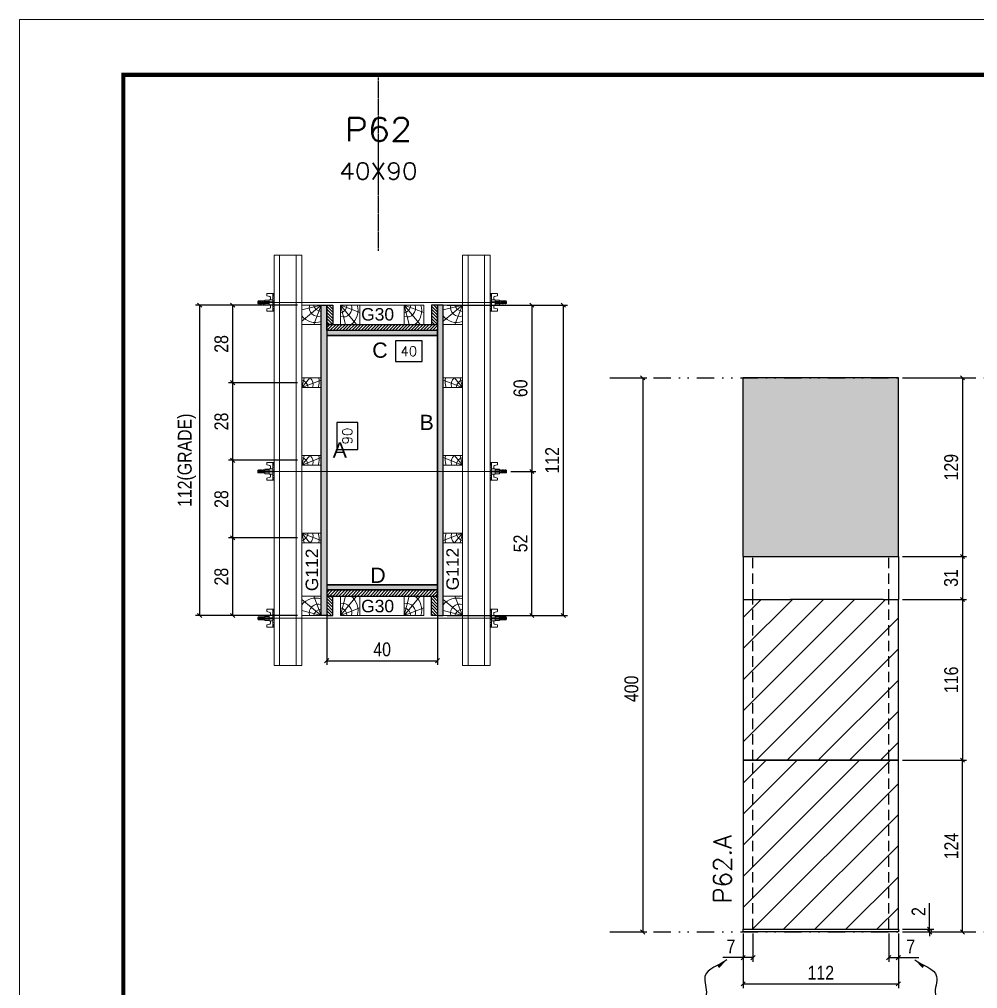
# Model space of a CAD drawing. Extents: x 28748 to 35002, y 14885 to 43501.
# Drawn here: x 31932 to 32624, y 37058 to 37758 of the extents above; entities that cross this region are included whole.
import ezdxf
from ezdxf.enums import TextEntityAlignment as Align

# ---------------------------------------------------------------- set-up
doc = ezdxf.new("R2010")
doc.units = 0
for name, pattern in [('DASHED', [0.75, 0.5, -0.25]), ('DIVIDE2', [0.625, 0.25, -0.125, 0, -0.125, 0, -0.125]), ('HIDDEN', [0.375, 0.25, -0.125])]:
    doc.linetypes.add(name, pattern=pattern)
for name, color, linetype in [('CHAPA', 1, 'Continuous'), ('COTA', 241, 'Continuous'), ('MEIO_PONT', 93, 'Continuous'), ('Nível', 160, 'Continuous'), ('Painéis', 200, 'Continuous'), ('SARRAFO', 251, 'Continuous'), ('Sarrafo de Pressão', 42, 'HIDDEN'), ('Texto de Titulo', 7, 'Continuous'), ('Texto Qtd Sarr', 242, 'Continuous'), ('TEXTO_GERAL', 7, 'Continuous')]:
    doc.layers.add(name, color=color, linetype=linetype)
for name, color, linetype, lineweight in [('Folhas', 255, 'Continuous', 9), ('Hachura', 251, 'Continuous', 9), ('Madeira', 126, 'Continuous', 18), ('Perfil Metálico', 224, 'Continuous', 18), ('SARRAFO DE PRESSAO', 251, 'DASHED', 9), ('Texto Seção', 7, 'Continuous', 15)]:
    doc.layers.add(name, color=color, linetype=linetype, lineweight=lineweight)
doc.styles.add('ARIAL', font='arial.ttf')
doc.styles.add('COTA TECNICA', font='techl___.ttf', dxfattribs={"height": 10})
doc.styles.add('COTA TECNICA 2X', font='techl___.ttf', dxfattribs={"height": 10})
doc.styles.add('COTA TECNICA-50', font='techl___.ttf', dxfattribs={"height": 10})
doc.styles.add('REGUA-120', font='ROMANS.shx', dxfattribs={"height": 15})
doc.styles.add('ROMANS', font='romans.shx')
doc.styles.add('SANSSERIF', font='sas_____.pfb')
doc.styles.get("Standard").update_dxf_attribs({"font": 'arial.ttf'})
doc.dimstyles.new('COTA PAINEL-50', dxfattribs={"dimtxt": 10, "dimasz": 3, "dimexe": 3, "dimexo": 3, "dimgap": 3, "dimtad": 1, "dimdec": 1, "dimzin": 12, "dimdsep": 46, "dimtxsty": 'COTA TECNICA-50', "dimblk1": 'OBLIQUE', "dimblk2": 'OBLIQUE', "dimsah": 1, "dimcen": 0.9, "dimclrd": 4, "dimclre": 4, "dimclrt": 240, "dimadec": 1, "dimazin": 3, "dimtfac": 1, "dimtdec": 1, "dimtmove": 0, "dimatfit": 3, "dimfxl": 1, "dimtolj": 1, "dimtzin": 12, "dimarcsym": 0})
doc.dimstyles.new('PAINEL', dxfattribs={"dimtxt": 10, "dimasz": 3, "dimexe": 3, "dimexo": 3, "dimgap": 3, "dimtad": 1, "dimdec": 1, "dimzin": 12, "dimdsep": 46, "dimtxsty": 'COTA TECNICA', "dimblk1": 'OBLIQUE', "dimblk2": 'OBLIQUE', "dimsah": 1, "dimcen": 0.9, "dimclrd": 4, "dimclre": 4, "dimclrt": 240, "dimadec": 1, "dimazin": 3, "dimtfac": 1, "dimtdec": 1, "dimtmove": 0, "dimatfit": 3, "dimfxl": 1, "dimtolj": 1, "dimtzin": 12, "dimarcsym": 0})
doc.dimstyles.new('SECAO PILAR', dxfattribs={"dimtxt": 10, "dimasz": 3, "dimexe": 3, "dimexo": 3, "dimgap": 3, "dimtad": 1, "dimdec": 1, "dimlfac": 0.5, "dimzin": 12, "dimdsep": 46, "dimtxsty": 'COTA TECNICA 2X', "dimblk1": 'OBLIQUE', "dimblk2": 'OBLIQUE', "dimsah": 1, "dimcen": 0.9, "dimclrd": 256, "dimclre": 256, "dimclrt": 256, "dimadec": 1, "dimazin": 3, "dimtfac": 1, "dimtdec": 1, "dimtmove": 0, "dimatfit": 3, "dimfxl": 1, "dimtolj": 1, "dimtzin": 12, "dimarcsym": 0})
doc.dimstyles.new('SECÇÃO 2', dxfattribs={"dimtxt": 7, "dimasz": 6, "dimexe": 0.18, "dimexo": 2, "dimgap": -4, "dimtad": 3, "dimdec": 1, "dimlfac": 0.5, "dimzin": 12, "dimdsep": 46, "dimtxsty": 'ROMANS', "dimblk": 'ARCHTICK', "dimcen": 0.09, "dimse1": 1, "dimse2": 1, "dimsd1": 1, "dimsd2": 1, "dimclrd": 180, "dimclre": 5, "dimclrt": 1, "dimadec": 0, "dimazin": 3, "dimtfac": 1, "dimtdec": 1, "dimtofl": 0, "dimtmove": 0, "dimatfit": 3, "dimldrblk": 'ARCHTICK', "dimfxl": 1, "dimtolj": 1, "dimtzin": 0, "dimarcsym": 0})
doc.dimstyles.get("Standard").update_dxf_attribs({"dimtxt": 0.18, "dimasz": 0.18, "dimexe": 0.18, "dimexo": 0.0625, "dimgap": 0.09, "dimtad": 0, "dimtih": 1, "dimtoh": 1, "dimdec": 4, "dimzin": 0, "dimdsep": 46, "dimtxsty": 'Standard', "dimcen": 0.09, "dimadec": 0, "dimazin": 0, "dimtfac": 1, "dimtdec": 4, "dimtofl": 0, "dimtmove": 0, "dimatfit": 3, "dimfxl": 1, "dimtolj": 1, "dimtzin": 0, "dimarcsym": 0})

# ---------------------------------------------------------------- blocks, each defined once
blk = doc.blocks.new('9999999999')
at = {"layer": 'Folhas'}
blk.add_lwpolyline([(98138.98, 34190.21), (99623.98, 34190.21), (99623.98, 35240.21), (98138.98, 35240.21)], close=True, dxfattribs=at)
at = {"layer": 'Folhas', "color": 30, "const_width": 3}
blk.add_lwpolyline([(98213.98, 34230.21), (99583.98, 34230.21), (99583.98, 35200.21), (98213.98, 35200.21)], close=True, dxfattribs=at)
blk = doc.blocks.new('*D499')
at = {"layer": 'COTA', "color": 180, "lineweight": -2, "transparency": 16777216}
for p, q in [((32176.08, 37466.79), (32161.08, 37466.79)), ((32161.08, 37466.79), (32161.08, 37447.45)), ((32176.08, 37447.45), (32176.08, 37466.79)), ((32161.08, 37447.45), (32176.08, 37447.45))]:
    blk.add_line(p, q, dxfattribs=at)
at = {"layer": 'Defpoints', "color": 0, "transparency": 16777216}
for p in [(32153.7, 37529.62), (32153.7, 37349.62), (32180.08, 37349.62)]:
    blk.add_point(p, dxfattribs=at)
at = {"layer": 'COTA', "color": 1, "transparency": 16777216, "insert": (32168.58, 37457.12), "char_height": 7, "attachment_point": 5, "rotation": 90, "style": 'ROMANS'}
blk.add_mtext('\\A1;90', dxfattribs=at)
blk = doc.blocks.new('_ArchTick')
at = {"color": 0, "linetype": 'ByBlock', "const_width": 0.15}
blk.add_lwpolyline([(-0.5, -0.5), (0.5, 0.5)], dxfattribs=at)
blk = doc.blocks.new('_Oblique')
at = {"color": 0, "linetype": 'ByBlock', "lineweight": -2}
blk.add_line((-0.5, -0.5), (0.5, 0.5), dxfattribs=at)
blk = doc.blocks.new('*D468')
at = {"layer": 'COTA', "lineweight": -2, "transparency": 16777216}
for p, q in [((32240.7, 37551.62), (32327.48, 37551.62)), ((32324.48, 37551.62), (32324.48, 37327.62)), ((32240.7, 37327.62), (32327.48, 37327.62))]:
    blk.add_line(p, q, dxfattribs=at)
at = {"layer": 'Defpoints', "color": 0, "transparency": 16777216}
for p in [(32237.7, 37551.62), (32237.7, 37327.62), (32324.48, 37327.62)]:
    blk.add_point(p, dxfattribs=at)
at = {"layer": 'COTA', "lineweight": -2, "transparency": 16777216, "xscale": 3, "yscale": 3, "zscale": 3}
for p, rotation in [((32324.48, 37551.62), 90), ((32324.48, 37327.62), 270)]:
    blk.add_blockref('_Oblique', p, dxfattribs=dict(at, rotation=rotation))
at = {"layer": 'COTA', "transparency": 16777216, "insert": (32316.42, 37439.62), "char_height": 10, "attachment_point": 5, "rotation": 90, "style": 'COTA TECNICA 2X'}
blk.add_mtext('\\A1;112', dxfattribs=at)
blk = doc.blocks.new('*D469')
at = {"layer": 'COTA', "lineweight": -2, "transparency": 16777216}
for p, q in [((32274.7, 37551.62), (32304.71, 37551.62)), ((32301.71, 37551.62), (32301.71, 37431.56)), ((32286.5, 37431.56), (32304.71, 37431.56))]:
    blk.add_line(p, q, dxfattribs=at)
at = {"layer": 'Defpoints', "color": 0, "transparency": 16777216}
for p in [(32271.7, 37551.62), (32283.5, 37431.56), (32301.71, 37431.56)]:
    blk.add_point(p, dxfattribs=at)
at = {"layer": 'COTA', "lineweight": -2, "transparency": 16777216, "xscale": 3, "yscale": 3, "zscale": 3}
for p, rotation in [((32301.71, 37551.62), 90), ((32301.71, 37431.56), 270)]:
    blk.add_blockref('_Oblique', p, dxfattribs=dict(at, rotation=rotation))
at = {"layer": 'COTA', "transparency": 16777216, "insert": (32293.61, 37491.59), "char_height": 10, "attachment_point": 5, "rotation": 90, "style": 'COTA TECNICA 2X'}
blk.add_mtext('\\A1;60', dxfattribs=at)
blk = doc.blocks.new('*D470')
at = {"layer": 'COTA', "lineweight": -2, "transparency": 16777216}
for p, q in [((32286.5, 37431.56), (32304.71, 37431.56)), ((32301.71, 37327.62), (32301.71, 37431.56)), ((32274.7, 37327.62), (32304.71, 37327.62))]:
    blk.add_line(p, q, dxfattribs=at)
at = {"layer": 'Defpoints', "color": 0, "transparency": 16777216}
for p in [(32283.5, 37431.56), (32301.71, 37431.56), (32271.7, 37327.62)]:
    blk.add_point(p, dxfattribs=at)
at = {"layer": 'COTA', "lineweight": -2, "transparency": 16777216, "xscale": 3, "yscale": 3, "zscale": 3}
for p, rotation in [((32301.71, 37431.56), 90), ((32301.71, 37327.62), 270)]:
    blk.add_blockref('_Oblique', p, dxfattribs=dict(at, rotation=rotation))
at = {"layer": 'COTA', "transparency": 16777216, "insert": (32293.6, 37379.59), "char_height": 10, "attachment_point": 5, "rotation": 90, "style": 'COTA TECNICA 2X'}
blk.add_mtext('\\A1;52', dxfattribs=at)
blk = doc.blocks.new('*D471')
at = {"layer": 'COTA', "color": 180, "lineweight": -2, "transparency": 16777216}
for p, q in [((32222.61, 37525.83), (32203.28, 37525.83)), ((32203.28, 37525.83), (32203.28, 37510.83)), ((32222.61, 37510.83), (32222.61, 37525.83)), ((32203.28, 37510.83), (32222.61, 37510.83))]:
    blk.add_line(p, q, dxfattribs=at)
at = {"layer": 'Defpoints', "color": 0, "transparency": 16777216}
for p in [(32153.7, 37529.62), (32233.7, 37529.62), (32233.7, 37506.83)]:
    blk.add_point(p, dxfattribs=at)
at = {"layer": 'COTA', "color": 1, "transparency": 16777216, "insert": (32212.95, 37518.33), "char_height": 7, "attachment_point": 5, "style": 'ROMANS'}
blk.add_mtext('\\A1;40', dxfattribs=at)
blk = doc.blocks.new('titulo1')
at = {"layer": 'Defpoints', "color": 252, "linetype": 'HIDDEN', "ltscale": 2}
blk.add_line((0, 0), (0, 125), dxfattribs=at)
at = {"layer": 'Defpoints', "style": 'ROMANS', "oblique": 15}
blk.add_attdef('FOLHA', text='', height=10, dxfattribs=at).set_placement((0, 15.58), align=Align.MIDDLE_CENTER)
at = {"layer": 'Texto Qtd Sarr', "color": 3, "style": 'ROMANS', "oblique": 15}
for tag, height, p in [('TITULO', 17, (0, 71.45)), ('SEÇÃO', 12, (0, 41.55))]:
    blk.add_attdef(tag, text='', height=height, dxfattribs=at).set_placement(p, align=Align.MIDDLE_CENTER)
blk = doc.blocks.new('PONTALETE')
at = {"layer": 'Madeira'}
for q in [(2.71, 7), (7, 5.76), (7, 1.74)]:
    blk.add_line((0, 0), q, dxfattribs=at)
blk.add_lwpolyline([(0, 0), (7, 0), (7, 7), (0, 7)], close=True, dxfattribs=at)
for centre, radius, start, end in [((2.04, 0.06), 6.23, 37.2818, 109.0913), ((1.09, 0.9), 3.19, 343.603, 109.9847), ((-0.21, -0.78), 3.09, 14.6322, 86.0383)]:
    blk.add_arc(centre, radius, start, end, dxfattribs=at)
blk = doc.blocks.new('*D472')
at = {"layer": 'COTA', "lineweight": -2, "transparency": 16777216}
for p, q in [((32132.7, 37551.62), (32058.93, 37551.62)), ((32061.93, 37551.62), (32061.93, 37327.62)), ((32132.7, 37327.62), (32058.93, 37327.62))]:
    blk.add_line(p, q, dxfattribs=at)
at = {"layer": 'Defpoints', "color": 0, "transparency": 16777216}
for p in [(32135.7, 37551.62), (32061.93, 37327.62), (32135.7, 37327.62)]:
    blk.add_point(p, dxfattribs=at)
at = {"layer": 'COTA', "lineweight": -2, "transparency": 16777216, "xscale": 3, "yscale": 3, "zscale": 3}
for p, rotation in [((32061.93, 37551.62), 90), ((32061.93, 37327.62), 270)]:
    blk.add_blockref('_Oblique', p, dxfattribs=dict(at, rotation=rotation))
at = {"layer": 'COTA', "transparency": 16777216, "insert": (32052.71, 37439.62), "char_height": 10, "attachment_point": 5, "rotation": 90, "style": 'COTA TECNICA 2X'}
blk.add_mtext('\\A1;112(GRADE)', dxfattribs=at)
blk = doc.blocks.new('*D473')
at = {"layer": 'COTA', "lineweight": -2, "transparency": 16777216}
for p, q in [((32132.7, 37383.62), (32082.77, 37383.62)), ((32085.77, 37383.62), (32085.77, 37327.62)), ((32132.7, 37327.62), (32082.77, 37327.62))]:
    blk.add_line(p, q, dxfattribs=at)
at = {"layer": 'Defpoints', "color": 0, "transparency": 16777216}
for p in [(32135.7, 37383.62), (32085.77, 37327.62), (32135.7, 37327.62)]:
    blk.add_point(p, dxfattribs=at)
at = {"layer": 'COTA', "lineweight": -2, "transparency": 16777216, "xscale": 3, "yscale": 3, "zscale": 3}
for p, rotation in [((32085.77, 37383.62), 90), ((32085.77, 37327.62), 270)]:
    blk.add_blockref('_Oblique', p, dxfattribs=dict(at, rotation=rotation))
at = {"layer": 'COTA', "transparency": 16777216, "insert": (32077.67, 37355.62), "char_height": 10, "attachment_point": 5, "rotation": 90, "style": 'COTA TECNICA 2X'}
blk.add_mtext('\\A1;28', dxfattribs=at)
blk = doc.blocks.new('MEIO PONTALETE')
at = {"layer": 'Madeira'}
for q in [(2.71, 7), (3.5, 2.88), (3.5, 0.87)]:
    blk.add_line((0, 0), q, dxfattribs=at)
blk.add_lwpolyline([(0, 0), (3.5, 0), (3.5, 7), (0, 7)], close=True, dxfattribs=at)
for centre, radius, start, end in [((2.04, 0.06), 6.23, 76.4499, 109.0913), ((1.09, 0.9), 3.19, 40.9063, 109.9847), ((-0.21, -0.78), 3.09, 14.6322, 86.0383)]:
    blk.add_arc(centre, radius, start, end, dxfattribs=at)
blk = doc.blocks.new('C')
at = {"layer": 'Hachura', "color": 0}
for p, q in [((0, 3.22), (0, -3.22)), ((0.45, 3.22), (0, 3.22)), ((0.46, 3.16), (0, 3.16)), ((0.46, 3.05), (0, 3.05)), ((0.46, 2.88), (0, 2.88)), ((0, 2.75), (0, -1.16)), ((0.46, 2.65), (0, 2.65)), ((0.46, 2.23), (0, 2.23)), ((0.46, 1.51), (0, 1.51)), ((0.39, 0.49), (0.17, 0.49)), ((0.45, -3.23), (0.45, 3.22)), ((0.45, 3.22), (2.58, 3.22)), ((1.74, 0.97), (0.45, 0.97)), ((1.45, 0.1), (0.45, 0.1)), ((1.35, 1.94), (1.35, 0.96)), ((2.58, 2.39), (1.47, 2.09)), ((1.74, -0.97), (1.74, 0.97)), ((1.74, 0.97), (1.74, 0.84)), ((1.74, 0.97), (1.74, 0.84)), ((1.74, 0.84), (3.35, 0.84)), ((3.35, 0.45), (1.74, 0.45)), ((2.58, 3.22), (2.58, 2.39)), ((3.32, 0.84), (3.32, -0.84)), ((3.35, 0.84), (3.35, -0.84)), ((3.68, 0.45), (3.35, 0.45)), ((3.84, -0.52), (3.35, 0.45)), ((3.35, 0.06), (3.67, -0.57)), ((3.68, 0.45), (4.16, -0.52)), ((3.72, 0.5), (4.25, -0.57)), ((4.37, -0.55), (3.83, 0.53)), ((4.15, 0.45), (3.93, 0.45)), ((4.42, -0.52), (3.93, 0.45)), ((4.15, 0.45), (4.26, 0.45)), ((4.26, 0.45), (4.74, -0.52)), ((4.3, 0.5), (4.83, -0.57)), ((4.95, -0.55), (4.41, 0.53)), ((4.51, 0.45), (4.84, 0.45)), ((5, -0.52), (4.51, 0.45)), ((4.84, 0.45), (5.32, -0.52)), ((4.88, 0.5), (5.41, -0.57)), ((5.53, -0.55), (4.99, 0.53)), ((5.58, -0.52), (5.09, 0.45)), ((5.42, 0.45), (5.09, 0.45)), ((5.58, -0.52), (5.09, 0.45)), ((5.42, 0.45), (5.74, -0.19)), ((5.46, 0.5), (5.74, -0.07)), ((5.74, 0.19), (5.57, 0.53)), ((5.74, 0.32), (5.68, 0.45)), ((5.68, 0.45), (5.74, 0.45)), ((5.74, 0.45), (5.9, 0.29)), ((5.74, 0.45), (5.74, -0.52)), ((5.9, -0.36), (5.9, 0.29)), ((0.45, 0), (0, 0)), ((0.46, -1.52), (0, -1.52)), ((0.46, -2.23), (0, -2.23)), ((0.46, -2.65), (0, -2.65)), ((0.46, -2.88), (0, -2.88)), ((0.46, -3.05), (0, -3.05)), ((0.46, -3.16), (0, -3.16)), ((0, -3.22), (2.57, -3.22)), ((0.08, -0.48), (0.29, -0.48)), ((0.29, -0.48), (0.4, -0.48)), ((0.45, 0), (0.45, -0.97)), ((0.45, -0.16), (1.45, -0.16)), ((0.45, -0.65), (0.45, -0.32)), ((0.45, -3.23), (0.45, -0.65)), ((0.45, -0.97), (1.74, -0.97)), ((1.35, -1.94), (1.35, -0.97)), ((2.58, -2.39), (1.47, -2.1)), ((3.35, -0.32), (1.74, -0.32)), ((3.35, -0.84), (1.74, -0.84)), ((2.58, -3.23), (2.58, -2.39)), ((3.35, -0.07), (3.58, -0.52)), ((3.35, -0.52), (3.58, -0.52)), ((3.84, -0.52), (4.16, -0.52)), ((4.42, -0.52), (4.74, -0.52)), ((4.63, -0.52), (4.74, -0.52)), ((5, -0.52), (5.32, -0.52)), ((5.58, -0.52), (5.74, -0.52)), ((5.74, -0.52), (5.9, -0.36)), ((5.74, -0.52), (5.74, -0.52))]:
    blk.add_line(p, q, dxfattribs=at)
for centre, radius, start, end in [((1.52, 1.94), 0.161, 104.7436, 180), ((1.44, -0.03), 0.129, 272.695, 87.305), ((3.81, 0.39), 0.143, 25.5688, 154.4312), ((4.39, 0.39), 0.143, 25.5688, 154.4312), ((4.97, 0.39), 0.143, 25.5688, 154.4312), ((5.55, 0.39), 0.143, 25.5688, 154.4312), ((0.17, -0.37), 0.174, 221.744, 317.8592), ((1.52, -1.94), 0.161, 180, 255.2564), ((3.71, -0.4), 0.174, 222.1408, 318.256), ((4.29, -0.4), 0.174, 222.1408, 318.256), ((4.87, -0.4), 0.174, 222.1408, 318.256), ((5.45, -0.4), 0.174, 222.1408, 318.256), ((5.61, -0.4), 0.174, 317.8592, 318.256)]:
    blk.add_arc(centre, radius, start, end, dxfattribs=at)
blk = doc.blocks.new('*D474')
at = {"layer": 'COTA', "lineweight": -2, "transparency": 16777216}
for p, q in [((32132.7, 37551.62), (32082.77, 37551.62)), ((32085.77, 37551.62), (32085.77, 37495.62)), ((32132.7, 37495.62), (32082.77, 37495.62))]:
    blk.add_line(p, q, dxfattribs=at)
at = {"layer": 'Defpoints', "color": 0, "transparency": 16777216}
for p in [(32135.7, 37551.62), (32085.77, 37495.62), (32135.7, 37495.62)]:
    blk.add_point(p, dxfattribs=at)
at = {"layer": 'COTA', "lineweight": -2, "transparency": 16777216, "xscale": 3, "yscale": 3, "zscale": 3}
for p, rotation in [((32085.77, 37551.62), 90), ((32085.77, 37495.62), 270)]:
    blk.add_blockref('_Oblique', p, dxfattribs=dict(at, rotation=rotation))
at = {"layer": 'COTA', "transparency": 16777216, "insert": (32077.67, 37523.62), "char_height": 10, "attachment_point": 5, "rotation": 90, "style": 'COTA TECNICA 2X'}
blk.add_mtext('\\A1;28', dxfattribs=at)
blk = doc.blocks.new('*D475')
at = {"layer": 'COTA', "lineweight": -2, "transparency": 16777216}
for p, q in [((32132.7, 37495.62), (32082.77, 37495.62)), ((32085.77, 37495.62), (32085.77, 37439.62)), ((32132.7, 37439.62), (32082.77, 37439.62))]:
    blk.add_line(p, q, dxfattribs=at)
at = {"layer": 'Defpoints', "color": 0, "transparency": 16777216}
for p in [(32135.7, 37495.62), (32085.77, 37439.62), (32135.7, 37439.62)]:
    blk.add_point(p, dxfattribs=at)
at = {"layer": 'COTA', "lineweight": -2, "transparency": 16777216, "xscale": 3, "yscale": 3, "zscale": 3}
for p, rotation in [((32085.77, 37495.62), 90), ((32085.77, 37439.62), 270)]:
    blk.add_blockref('_Oblique', p, dxfattribs=dict(at, rotation=rotation))
at = {"layer": 'COTA', "transparency": 16777216, "insert": (32077.67, 37467.62), "char_height": 10, "attachment_point": 5, "rotation": 90, "style": 'COTA TECNICA 2X'}
blk.add_mtext('\\A1;28', dxfattribs=at)
blk = doc.blocks.new('*D1568')
at = {"layer": 'COTA', "lineweight": -2, "transparency": 16777216}
for p, q in [((32153.7, 37343.02), (32153.7, 37291.98)), ((32233.7, 37343.02), (32233.7, 37291.98)), ((32153.7, 37294.98), (32233.7, 37294.98))]:
    blk.add_line(p, q, dxfattribs=at)
at = {"layer": 'Defpoints', "color": 0, "transparency": 16777216}
for p in [(32153.7, 37346.02), (32233.7, 37346.02), (32233.7, 37294.98)]:
    blk.add_point(p, dxfattribs=at)
at = {"layer": 'COTA', "lineweight": -2, "transparency": 16777216, "xscale": 3, "yscale": 3, "zscale": 3, "rotation": 180}
blk.add_blockref('_Oblique', (32153.7, 37294.98), dxfattribs=at)
at = {"layer": 'COTA', "lineweight": -2, "transparency": 16777216, "xscale": 3, "yscale": 3, "zscale": 3}
blk.add_blockref('_Oblique', (32233.7, 37294.98), dxfattribs=at)
at = {"layer": 'COTA', "transparency": 16777216, "insert": (32193.7, 37303.09), "char_height": 10, "attachment_point": 5, "style": 'COTA TECNICA 2X'}
blk.add_mtext('\\A1;40', dxfattribs=at)
blk = doc.blocks.new('*D1570')
at = {"layer": 'COTA', "color": 4, "linetype": 'ByBlock', "lineweight": -2, "transparency": 16777216}
for p, q in [((32361.07, 37499.15), (32384.78, 37499.15)), ((32381.78, 37499.15), (32381.78, 37099.15)), ((32361.07, 37099.15), (32384.78, 37099.15))]:
    blk.add_line(p, q, dxfattribs=at)
at = {"layer": 'Defpoints', "color": 0, "linetype": 'ByBlock', "transparency": 16777216}
for p in [(32358.07, 37499.15), (32358.07, 37099.15), (32381.78, 37099.15)]:
    blk.add_point(p, dxfattribs=at)
at = {"layer": 'COTA', "color": 4, "linetype": 'ByBlock', "lineweight": -2, "transparency": 16777216, "xscale": 3, "yscale": 3, "zscale": 3}
for p, rotation in [((32381.78, 37499.15), 90), ((32381.78, 37099.15), 270)]:
    blk.add_blockref('_Oblique', p, dxfattribs=dict(at, rotation=rotation))
at = {"layer": 'COTA', "color": 240, "linetype": 'ByBlock', "transparency": 16777216, "insert": (32373.68, 37274.65), "char_height": 10, "attachment_point": 5, "rotation": 90, "style": 'COTA TECNICA'}
blk.add_mtext('\\A1;400', dxfattribs=at)
blk = doc.blocks.new('*D478')
at = {"layer": 'COTA', "color": 4, "lineweight": -2, "transparency": 16777216}
for p, q in [((32454.36, 37098.15), (32454.36, 37058.7)), ((32566.36, 37098.15), (32566.36, 37058.7)), ((32454.36, 37061.7), (32566.36, 37061.7))]:
    blk.add_line(p, q, dxfattribs=at)
at = {"layer": 'Defpoints', "color": 0, "transparency": 16777216}
for p in [(32454.36, 37101.15), (32566.36, 37101.15), (32566.36, 37061.7)]:
    blk.add_point(p, dxfattribs=at)
at = {"layer": 'COTA', "color": 4, "lineweight": -2, "transparency": 16777216, "xscale": 3, "yscale": 3, "zscale": 3, "rotation": 180}
blk.add_blockref('_Oblique', (32454.36, 37061.7), dxfattribs=at)
at = {"layer": 'COTA', "color": 4, "lineweight": -2, "transparency": 16777216, "xscale": 3, "yscale": 3, "zscale": 3}
blk.add_blockref('_Oblique', (32566.36, 37061.7), dxfattribs=at)
at = {"layer": 'COTA', "color": 240, "transparency": 16777216, "insert": (32510.36, 37069.76), "char_height": 10, "attachment_point": 5, "style": 'COTA TECNICA'}
blk.add_mtext('\\A1;112', dxfattribs=at)
blk = doc.blocks.new('*D479')
at = {"layer": 'COTA', "color": 4, "lineweight": -2, "transparency": 16777216}
for p, q in [((32454.36, 37096.15), (32454.36, 37077.64)), ((32461.36, 37098.15), (32461.36, 37077.64)), ((32454.36, 37080.64), (32439.63, 37080.64)), ((32461.36, 37080.64), (32454.36, 37080.64))]:
    blk.add_line(p, q, dxfattribs=at)
at = {"layer": 'Defpoints', "color": 0, "transparency": 16777216}
for p in [(32454.36, 37099.15), (32461.36, 37101.15), (32454.36, 37080.64)]:
    blk.add_point(p, dxfattribs=at)
at = {"layer": 'COTA', "color": 4, "lineweight": -2, "transparency": 16777216, "xscale": 3, "yscale": 3, "zscale": 3, "rotation": 180}
blk.add_blockref('_Oblique', (32454.36, 37080.64), dxfattribs=at)
at = {"layer": 'COTA', "color": 4, "lineweight": -2, "transparency": 16777216, "xscale": 3, "yscale": 3, "zscale": 3}
blk.add_blockref('_Oblique', (32461.36, 37080.64), dxfattribs=at)
at = {"layer": 'COTA', "color": 240, "transparency": 16777216, "insert": (32445.49, 37088.71), "char_height": 10, "attachment_point": 5, "style": 'COTA TECNICA-50'}
blk.add_mtext('\\A1;7', dxfattribs=at)
blk = doc.blocks.new('*D480')
at = {"layer": 'COTA', "color": 4, "lineweight": -2, "transparency": 16777216}
for p, q in [((32559.36, 37098.15), (32559.36, 37077.64)), ((32566.36, 37096.15), (32566.36, 37077.64)), ((32559.36, 37080.64), (32566.36, 37080.64)), ((32566.36, 37080.64), (32581.09, 37080.64))]:
    blk.add_line(p, q, dxfattribs=at)
at = {"layer": 'Defpoints', "color": 0, "transparency": 16777216}
for p in [(32559.36, 37101.15), (32566.36, 37099.15), (32566.36, 37080.64)]:
    blk.add_point(p, dxfattribs=at)
at = {"layer": 'COTA', "color": 4, "lineweight": -2, "transparency": 16777216, "xscale": 3, "yscale": 3, "zscale": 3, "rotation": 180}
blk.add_blockref('_Oblique', (32559.36, 37080.64), dxfattribs=at)
at = {"layer": 'COTA', "color": 4, "lineweight": -2, "transparency": 16777216, "xscale": 3, "yscale": 3, "zscale": 3}
blk.add_blockref('_Oblique', (32566.36, 37080.64), dxfattribs=at)
at = {"layer": 'COTA', "color": 240, "transparency": 16777216, "insert": (32575.23, 37088.71), "char_height": 10, "attachment_point": 5, "style": 'COTA TECNICA-50'}
blk.add_mtext('\\A1;7', dxfattribs=at)
blk = doc.blocks.new('*D481')
at = {"layer": 'COTA', "color": 4, "lineweight": -2, "transparency": 16777216}
for p, q in [((32569.36, 37223.15), (32615.6, 37223.15)), ((32612.6, 37099.15), (32612.6, 37223.15)), ((32569.36, 37099.15), (32615.6, 37099.15))]:
    blk.add_line(p, q, dxfattribs=at)
at = {"layer": 'Defpoints', "color": 0, "transparency": 16777216}
for p in [(32566.36, 37223.15), (32612.6, 37223.15), (32566.36, 37099.15)]:
    blk.add_point(p, dxfattribs=at)
at = {"layer": 'COTA', "color": 4, "lineweight": -2, "transparency": 16777216, "xscale": 3, "yscale": 3, "zscale": 3}
for p, rotation in [((32612.6, 37223.15), 90), ((32612.6, 37099.15), 270)]:
    blk.add_blockref('_Oblique', p, dxfattribs=dict(at, rotation=rotation))
at = {"layer": 'COTA', "color": 240, "transparency": 16777216, "insert": (32604.53, 37161.15), "char_height": 10, "attachment_point": 5, "rotation": 90, "style": 'COTA TECNICA-50'}
blk.add_mtext('\\A1;124', dxfattribs=at)
blk = doc.blocks.new('*D482')
at = {"layer": 'COTA', "color": 4, "lineweight": -2, "transparency": 16777216}
for p, q in [((32588.89, 37101.15), (32588.89, 37119.95)), ((32569.36, 37101.15), (32591.89, 37101.15)), ((32569.36, 37099.15), (32591.89, 37099.15)), ((32588.89, 37099.15), (32588.89, 37101.15)), ((32588.89, 37099.15), (32588.89, 37096.15))]:
    blk.add_line(p, q, dxfattribs=at)
at = {"layer": 'Defpoints', "color": 0, "transparency": 16777216}
for p in [(32566.36, 37101.15), (32566.36, 37099.15), (32588.89, 37099.15)]:
    blk.add_point(p, dxfattribs=at)
at = {"layer": 'COTA', "color": 4, "lineweight": -2, "transparency": 16777216, "xscale": 3, "yscale": 3, "zscale": 3}
for p, rotation in [((32588.89, 37101.15), 270), ((32588.89, 37099.15), 90)]:
    blk.add_blockref('_Oblique', p, dxfattribs=dict(at, rotation=rotation))
at = {"layer": 'COTA', "color": 240, "transparency": 16777216, "insert": (32580.89, 37113.9), "char_height": 10, "attachment_point": 5, "rotation": 90, "style": 'COTA TECNICA-50'}
blk.add_mtext('\\A1;2', dxfattribs=at)
blk = doc.blocks.new('*D483')
at = {"layer": 'COTA', "color": 4, "linetype": 'ByBlock', "lineweight": -2, "transparency": 16777216}
for p, q in [((32569.36, 37339.15), (32615.6, 37339.15)), ((32612.6, 37339.15), (32612.6, 37223.15)), ((32569.36, 37223.15), (32615.6, 37223.15))]:
    blk.add_line(p, q, dxfattribs=at)
at = {"layer": 'Defpoints', "color": 0, "linetype": 'ByBlock', "transparency": 16777216}
for p in [(32566.36, 37339.15), (32566.36, 37223.15), (32612.6, 37223.15)]:
    blk.add_point(p, dxfattribs=at)
at = {"layer": 'COTA', "color": 4, "linetype": 'ByBlock', "lineweight": -2, "transparency": 16777216, "xscale": 3, "yscale": 3, "zscale": 3}
for p, rotation in [((32612.6, 37339.15), 90), ((32612.6, 37223.15), 270)]:
    blk.add_blockref('_Oblique', p, dxfattribs=dict(at, rotation=rotation))
at = {"layer": 'COTA', "color": 240, "linetype": 'ByBlock', "transparency": 16777216, "insert": (32604.5, 37281.15), "char_height": 10, "attachment_point": 5, "rotation": 90, "style": 'COTA TECNICA'}
blk.add_mtext('\\A1;116', dxfattribs=at)
blk = doc.blocks.new('*D1582')
at = {"layer": 'COTA', "lineweight": -2, "transparency": 16777216}
for p, q in [((32132.7, 37439.62), (32082.77, 37439.62)), ((32085.77, 37439.62), (32085.77, 37383.62)), ((32132.7, 37383.62), (32082.77, 37383.62))]:
    blk.add_line(p, q, dxfattribs=at)
at = {"layer": 'Defpoints', "color": 0, "transparency": 16777216}
for p in [(32135.7, 37439.62), (32085.77, 37383.62), (32135.7, 37383.62)]:
    blk.add_point(p, dxfattribs=at)
at = {"layer": 'COTA', "lineweight": -2, "transparency": 16777216, "xscale": 3, "yscale": 3, "zscale": 3}
for p, rotation in [((32085.77, 37439.62), 90), ((32085.77, 37383.62), 270)]:
    blk.add_blockref('_Oblique', p, dxfattribs=dict(at, rotation=rotation))
at = {"layer": 'COTA', "transparency": 16777216, "insert": (32077.67, 37411.62), "char_height": 10, "attachment_point": 5, "rotation": 90, "style": 'COTA TECNICA 2X'}
blk.add_mtext('\\A1;28', dxfattribs=at)
blk = doc.blocks.new('*D2394')
at = {"layer": 'COTA', "color": 4, "lineweight": -2, "transparency": 16777216}
for p, q in [((32569.36, 37370.15), (32615.6, 37370.15)), ((32612.6, 37370.15), (32612.6, 37339.15)), ((32569.36, 37339.15), (32615.6, 37339.15))]:
    blk.add_line(p, q, dxfattribs=at)
at = {"layer": 'Defpoints', "color": 0, "transparency": 16777216}
for p in [(32566.36, 37370.15), (32566.36, 37339.15), (32612.6, 37339.15)]:
    blk.add_point(p, dxfattribs=at)
at = {"layer": 'COTA', "color": 4, "lineweight": -2, "transparency": 16777216, "xscale": 3, "yscale": 3, "zscale": 3}
for p, rotation in [((32612.6, 37370.15), 90), ((32612.6, 37339.15), 270)]:
    blk.add_blockref('_Oblique', p, dxfattribs=dict(at, rotation=rotation))
at = {"layer": 'COTA', "color": 240, "transparency": 16777216, "insert": (32604.38, 37354.65), "char_height": 10, "attachment_point": 5, "rotation": 90, "style": 'COTA TECNICA'}
blk.add_mtext('\\A1;31', dxfattribs=at)
blk = doc.blocks.new('*D2397')
at = {"layer": 'COTA', "color": 4, "lineweight": -2, "transparency": 16777216}
for p, q in [((32569.36, 37499.15), (32615.6, 37499.15)), ((32612.6, 37499.15), (32612.6, 37370.15)), ((32569.36, 37370.15), (32615.6, 37370.15))]:
    blk.add_line(p, q, dxfattribs=at)
at = {"layer": 'Defpoints', "color": 0, "transparency": 16777216}
for p in [(32566.36, 37499.15), (32566.36, 37370.15), (32612.6, 37370.15)]:
    blk.add_point(p, dxfattribs=at)
at = {"layer": 'COTA', "color": 4, "lineweight": -2, "transparency": 16777216, "xscale": 3, "yscale": 3, "zscale": 3}
for p, rotation in [((32612.6, 37499.15), 90), ((32612.6, 37370.15), 270)]:
    blk.add_blockref('_Oblique', p, dxfattribs=dict(at, rotation=rotation))
at = {"layer": 'COTA', "color": 240, "transparency": 16777216, "insert": (32604.51, 37434.65), "char_height": 10, "attachment_point": 5, "rotation": 90, "style": 'COTA TECNICA'}
blk.add_mtext('\\A1;129', dxfattribs=at)

msp = doc.modelspace()

# ---------------------------------------------------------------- hatches: boundary and pattern name
at = {"layer": 'COTA', "linetype": 'ByBlock'}
h = msp.add_hatch(dxfattribs=at)
h.set_pattern_fill('AR-CONC', color=256, scale=0.03)
h.set_pattern_definition([(50, (0, 8), (5.46554007, -0.47817257), [0.5715, -6.2865]), (355, (0, 8), (-1.05730264, 5.73170536), [0.4572, -5.0292175]), (100.451445, (0.4555, 7.96), (4.4082374, 5.25353256), [0.48570026, -5.34270734]), (46.1842, (0, 9.524), (8.1323712, -1.2612698), [0.85725, -9.42975]), (96.635558, (0.678, 9.419), (7.122124, 7.4227837), [0.7285507, -8.0140682]), (351.184151, (0, 9.524), (7.122124, 7.4227837), [0.685799, -7.543792]), (21, (0.762, 9.143), (4.54843174, -3.06795595), [0.5715, -6.2865]), (326, (0.762, 9.143), (1.85406085, 5.525639), [0.4572, -5.0292]), (71.451445, (1.141, 8.8873), (6.4024926, 2.45768307), [0.48570026, -5.3426981]), (37.5, (0, 8), (0.0926581, 2.53665117), [0, -4.96824, 0, -5.1054, 0, -5.04825]), (7.5, (0, 8), (2.00458988, 3.00541724), [0, -2.91084, 0, -4.85394, 0, -1.92405]), (327.5, (-1.6993, 8), (4.067717855, -0.17186232), [0, -1.905, 0, -5.9436, 0, -7.8867]), (317.5, (-2.4613, 8), (4.44387544, 0.76279473), [0, -2.4765, 0, -3.94716, 0, -5.6007])])
h.paths.add_polyline_path([(32566.36, 37499.15), (32454.36, 37499.15), (32454.36, 37370.15), (32566.36, 37370.15)])
at = {"layer": 'Hachura'}
h = msp.add_hatch(color=256, dxfattribs=at)
h.dxf.hatch_style = 1
h.paths.add_polyline_path([(32153.7, 37327.62), (32149.7, 37327.62), (32149.7, 37551.62), (32153.7, 37551.62)])
h = msp.add_hatch(color=256, dxfattribs=at)
h.dxf.hatch_style = 1
h.paths.add_polyline_path([(32153.7, 37327.62), (32149.7, 37327.62), (32149.7, 37551.62), (32153.7, 37551.62)])
h = msp.add_hatch(dxfattribs=at)
h.set_pattern_fill('ANSI31', color=256, scale=0.5, angle=90, style=0)
h.set_pattern_definition([(135, (9262.2958, 46675.5743), (-1.12253202, -1.12253202), [])])
h.paths.add_polyline_path([(32153.7, 37537.62), (32158.1, 37537.62), (32158.1, 37551.62), (32153.7, 37551.62)])
h = msp.add_hatch(dxfattribs=at)
h.set_pattern_fill('ANSI31', color=256, scale=0.5, angle=90, style=0)
h.set_pattern_definition([(135, (9304.2958, 46675.5743), (-1.12253202, -1.12253202), [])])
h.paths.add_polyline_path([(32233.7, 37537.62), (32229.3, 37537.62), (32229.3, 37551.62), (32233.7, 37551.62)])
h = msp.add_hatch(color=256, dxfattribs=at)
h.dxf.hatch_style = 1
h.paths.add_polyline_path([(32233.7, 37327.62), (32237.7, 37327.62), (32237.7, 37551.62), (32233.7, 37551.62)])
h = msp.add_hatch(color=256, dxfattribs=at)
h.dxf.hatch_style = 1
h.paths.add_polyline_path([(32233.7, 37327.62), (32237.7, 37327.62), (32237.7, 37551.62), (32233.7, 37551.62)])
h = msp.add_hatch(dxfattribs=at)
h.set_pattern_fill('ANSI31', color=256, scale=0.5, style=0)
h.set_pattern_definition([(45, (41327.6558, 60462.6306), (-1.12253202, 1.12253202), [])])
h.paths.add_polyline_path([(32233.7, 37533.22), (32233.7, 37537.62), (32153.7, 37537.62), (32153.7, 37533.22)])
h = msp.add_hatch(color=256, dxfattribs=at)
h.dxf.hatch_style = 1
h.paths.add_polyline_path([(32153.7, 37533.22), (32153.7, 37529.62), (32233.7, 37529.62), (32233.7, 37533.22)])
h = msp.add_hatch(color=256, dxfattribs=at)
h.dxf.hatch_style = 1
h.paths.add_polyline_path([(32153.7, 37533.22), (32153.7, 37529.62), (32233.7, 37529.62), (32233.7, 37533.22)])
h = msp.add_hatch(color=256, dxfattribs=at)
h.dxf.hatch_style = 1
h.paths.add_polyline_path([(32153.7, 37349.62), (32153.7, 37346.02), (32233.7, 37346.02), (32233.7, 37349.62)])
h = msp.add_hatch(color=256, dxfattribs=at)
h.dxf.hatch_style = 1
h.paths.add_polyline_path([(32153.7, 37349.62), (32153.7, 37346.02), (32233.7, 37346.02), (32233.7, 37349.62)])
h = msp.add_hatch(dxfattribs=at)
h.set_pattern_fill('ANSI31', color=256, scale=0.5, style=0)
h.set_pattern_definition([(45, (41327.6558, 60448.6306), (-1.12253202, 1.12253202), [])])
h.paths.add_polyline_path([(32233.7, 37346.02), (32233.7, 37341.62), (32153.7, 37341.62), (32153.7, 37346.02)])
h = msp.add_hatch(dxfattribs=at)
h.set_pattern_fill('ANSI31', color=256, scale=0.5, angle=90, style=0)
h.set_pattern_definition([(135, (9262.2958, 46830.5743), (-1.12253202, -1.12253202), [])])
h.paths.add_polyline_path([(32153.7, 37341.62), (32158.1, 37341.62), (32158.1, 37327.62), (32153.7, 37327.62)])
h = msp.add_hatch(dxfattribs=at)
h.set_pattern_fill('ANSI31', color=256, scale=0.5, angle=90, style=0)
h.set_pattern_definition([(135, (9304.2958, 46830.5743), (-1.12253202, -1.12253202), [])])
h.paths.add_polyline_path([(32233.7, 37341.62), (32229.3, 37341.62), (32229.3, 37327.62), (32233.7, 37327.62)])
h = msp.add_hatch(dxfattribs=at)
h.set_pattern_fill('ANSI31', color=256, scale=5)
h.paths.add_polyline_path([(32566.36, 37339.15), (32555.36, 37339.15), (32488.36, 37339.15), (32454.36, 37339.15), (32454.36, 37223.15), (32566.36, 37223.15)])
at = {"layer": 'Hachura', "linetype": 'ByBlock'}
h = msp.add_hatch(dxfattribs=at)
h.set_pattern_fill('ANSI31', color=256, scale=5)
h.set_pattern_definition([(45, (-100281.091, 8260.539), (-11.2253202, 11.2253202), [])])
h.paths.add_polyline_path([(32566.36, 37223.15), (32454.36, 37223.15), (32454.36, 37101.15), (32566.36, 37101.15)])

# ---------------------------------------------------------------- linework, layer by layer
at = {"layer": 'CHAPA'}
for points in [[(32153.7, 37327.62), (32149.7, 37327.62), (32149.7, 37551.62), (32153.7, 37551.62)], [(32153.7, 37327.62), (32149.7, 37327.62), (32149.7, 37551.62), (32153.7, 37551.62)], [(32233.7, 37327.62), (32237.7, 37327.62), (32237.7, 37551.62), (32233.7, 37551.62)], [(32233.7, 37327.62), (32237.7, 37327.62), (32237.7, 37551.62), (32233.7, 37551.62)], [(32153.7, 37533.22), (32153.7, 37529.62), (32233.7, 37529.62), (32233.7, 37533.22)], [(32153.7, 37533.22), (32153.7, 37529.62), (32233.7, 37529.62), (32233.7, 37533.22)], [(32153.7, 37349.62), (32153.7, 37346.02), (32233.7, 37346.02), (32233.7, 37349.62)], [(32153.7, 37349.62), (32153.7, 37346.02), (32233.7, 37346.02), (32233.7, 37349.62)]]:
    msp.add_lwpolyline(points, close=True, dxfattribs=at)
at = {"layer": 'COTA', "linetype": 'ByBlock'}
for p, q in [((32454.36, 37370.15), (32454.36, 37499.15)), ((32566.36, 37499.15), (32454.36, 37499.15)), ((32566.36, 37370.15), (32566.36, 37499.15)), ((32454.36, 37370.15), (32454.36, 37370.15))]:
    msp.add_line(p, q, dxfattribs=at)
at = {"layer": 'Hachura'}
for p, q in [((32104.9, 37553.62), (32278.7, 37553.63)), ((32104.9, 37431.62), (32278.7, 37431.61)), ((32104.9, 37325.62), (32278.7, 37325.61))]:
    msp.add_line(p, q, dxfattribs=at)
at = {"layer": 'Madeira'}
for points in [[(32149.7, 37327.62), (32135.7, 37327.62), (32135.7, 37551.62), (32149.7, 37551.62)], [(32163.71, 37551.62), (32163.71, 37537.62), (32223.7, 37537.62), (32223.7, 37551.62)], [(32237.7, 37327.62), (32251.7, 37327.62), (32251.7, 37551.62), (32237.7, 37551.62)], [(32163.71, 37327.62), (32163.71, 37341.62), (32223.7, 37341.62), (32223.7, 37327.62)]]:
    msp.add_lwpolyline(points, close=True, dxfattribs=at)
at = {"layer": 'Nível', "color": 4, "linetype": 'DIVIDE2', "ltscale": 50}
for p, q in [((32358.07, 37499.15), (33368.41, 37499.15)), ((32358.07, 37099.15), (33368.41, 37099.15))]:
    msp.add_line(p, q, dxfattribs=at)
at = {"layer": 'Painéis'}
for p, q in [((32454.36, 37370.15), (32566.36, 37370.15)), ((32454.36, 37370.15), (32454.36, 37339.15)), ((32465.36, 37370.15), (32465.36, 37370.15)), ((32566.36, 37370.15), (32566.36, 37339.15)), ((32454.36, 37339.15), (32488.36, 37339.15)), ((32555.36, 37339.15), (32566.36, 37339.15))]:
    msp.add_line(p, q, dxfattribs=at)
for points in [[(32233.7, 37529.62), (32153.7, 37529.62), (32153.7, 37349.62), (32233.7, 37349.62)], [(32454.36, 37101.15), (32566.36, 37101.15), (32566.36, 37223.15), (32454.36, 37223.15)], [(32454.36, 37101.15), (32566.36, 37101.15), (32566.36, 37099.15), (32454.36, 37099.15)]]:
    msp.add_lwpolyline(points, close=True, dxfattribs=at)
for points in [[(32454.36, 37339.15), (32454.36, 37223.15), (32566.36, 37223.15), (32566.36, 37339.15)], [(32555.36, 37339.15), (32488.36, 37339.15)]]:
    msp.add_lwpolyline(points, dxfattribs=at)
at = {"layer": 'Perfil Metálico'}
for points in [[(32115.7, 37291.62), (32135.7, 37291.62), (32135.7, 37587.62), (32115.7, 37587.62)], [(32131.7, 37587.62), (32119.7, 37587.62), (32119.7, 37291.62), (32131.7, 37291.62)], [(32271.7, 37291.62), (32251.7, 37291.62), (32251.7, 37587.62), (32271.7, 37587.62)], [(32255.7, 37587.62), (32267.7, 37587.62), (32267.7, 37291.62), (32255.7, 37291.62)]]:
    msp.add_lwpolyline(points, close=True, dxfattribs=at)
at = {"layer": 'SARRAFO'}
for points in [[(32158.1, 37551.62), (32158.1, 37537.62), (32153.7, 37537.62), (32153.7, 37551.62)], [(32229.3, 37551.62), (32229.3, 37537.62), (32233.7, 37537.62), (32233.7, 37551.62)], [(32153.7, 37537.62), (32233.7, 37537.62), (32233.7, 37533.22), (32153.7, 37533.22)], [(32153.7, 37341.62), (32233.7, 37341.62), (32233.7, 37346.02), (32153.7, 37346.02)], [(32158.1, 37327.62), (32158.1, 37341.62), (32153.7, 37341.62), (32153.7, 37327.62)], [(32229.3, 37327.62), (32229.3, 37341.62), (32233.7, 37341.62), (32233.7, 37327.62)]]:
    msp.add_lwpolyline(points, close=True, dxfattribs=at)
at = {"layer": 'Sarrafo de Pressão', "ltscale": 30}
for p, q in [((32461.36, 37339.15), (32461.36, 37370.15)), ((32559.36, 37339.15), (32559.36, 37370.15)), ((32461.36, 37223.15), (32461.36, 37339.15)), ((32559.36, 37223.15), (32559.36, 37339.15)), ((32461.36, 37101.15), (32461.36, 37223.15)), ((32559.36, 37101.15), (32559.36, 37223.15))]:
    msp.add_line(p, q, dxfattribs=at)

# ---------------------------------------------------------------- block references
at = {"layer": 'Hachura', "linetype": 'Continuous', "yscale": 2, "zscale": 2, "rotation": 180}
for p, xscale in [((32115.7, 37553.62), 2), ((32271.7, 37553.62), -2)]:
    msp.add_blockref('C', p, dxfattribs=dict(at, xscale=xscale))
at = {"layer": 'Hachura', "linetype": 'Continuous', "yscale": 2, "zscale": 2}
for p, xscale in [((32115.7, 37431.62), -2), ((32271.7, 37431.62), 2), ((32115.7, 37325.62), -2), ((32271.7, 37325.62), 2)]:
    msp.add_blockref('C', p, dxfattribs=dict(at, xscale=xscale))
at = {"layer": 'MEIO_PONT'}
for name, p, xscale, yscale, zscale, rotation in [('PONTALETE', (32149.7, 37551.62), 2, 2, 2, 180), ('PONTALETE', (32163.71, 37551.62), 2, 2, 2, 270), ('PONTALETE', (32209.7, 37551.62), 2, 2, 2, 270), ('PONTALETE', (32251.7, 37551.62), 2, 2, 2, 180), ('MEIO PONTALETE', (32135.7, 37492.12), -1.999999997962732, 1.999999997962732, 1.999999997962732, 270), ('MEIO PONTALETE', (32251.7, 37492.12), 1.999999997962732, 1.999999997962732, 1.999999997962732, 90.00000000000001), ('MEIO PONTALETE', (32135.7, 37436.12), -1.999999997962732, 1.999999997962732, 1.999999997962732, 270), ('MEIO PONTALETE', (32251.7, 37436.12), 1.999999997962732, 1.999999997962732, 1.999999997962732, 90.00000000000001), ('MEIO PONTALETE', (32135.7, 37387.12), 1.999999997962732, 1.999999997962732, 1.999999997962732, 270), ('MEIO PONTALETE', (32251.7, 37387.12), -1.999999997962732, 1.999999997962732, 1.999999997962732, 90), ('PONTALETE', (32163.71, 37327.62), -2, 2, 2, 270), ('PONTALETE', (32209.7, 37327.62), -2, 2, 2, 270)]:
    msp.add_blockref(name, p, dxfattribs=dict(at, xscale=xscale, yscale=yscale, zscale=zscale, rotation=rotation))
at = {"layer": 'MEIO_PONT', "xscale": -2, "yscale": 2, "zscale": 2}
for p in [(32149.7, 37327.62), (32251.7, 37327.62)]:
    msp.add_blockref('PONTALETE', p, dxfattribs=at)
at = {"layer": 'SARRAFO DE PRESSAO', "color": 6, "linetype": 'ByBlock'}
msp.add_blockref('9999999999', (-66207.14, 2517.66), dxfattribs=at)
at = {"layer": 'Texto Seção'}
ref = msp.add_blockref('titulo1', (32191.02, 37590.88), dxfattribs=at)
ref.add_attrib('TITULO', 'P62', dxfattribs={"layer": 'Texto de Titulo', "color": 7, "height": 17, "style": 'ROMANS', "width": 1.1}).set_placement((32191.02, 37678.38), align=Align.MIDDLE_CENTER)
ref.add_attrib('SEÇÃO', '40X90', dxfattribs={"layer": 'Texto de Titulo', "color": 7, "height": 12, "style": 'ROMANS', "width": 1.1}).set_placement((32191.02, 37648.38), align=Align.MIDDLE_CENTER)

# ---------------------------------------------------------------- texts
at = {"layer": 'Texto Seção', "insert": (32445.81, 37119.62), "char_height": 13, "width": 285.3299, "attachment_point": 7, "rotation": 90, "style": 'REGUA-120'}
msp.add_mtext('P62.A', dxfattribs=at)
at = {"layer": 'TEXTO_GERAL', "style": 'ARIAL'}
for s, p in [('C', (32192.11, 37519.12)), ('B', (32225.88, 37466.98)), ('A', (32163.16, 37447.07)), ('D', (32190.71, 37356.62))]:
    msp.add_text(s, height=11, dxfattribs=at).set_placement(p, align=Align.MIDDLE_CENTER)
at = {"layer": 'TEXTO_GERAL', "color": 0, "linetype": 'Continuous', "style": 'SANSSERIF'}
for p in [(32142.98, 37345.17), (32244.54, 37345.72)]:
    msp.add_text('G112', height=9, rotation=90, dxfattribs=at).set_placement(p, align=Align.MIDDLE_LEFT)
at = {"layer": 'TEXTO_GERAL', "color": 0, "linetype": 'Continuous', "char_height": 9, "width": 285.3299, "style": 'SANSSERIF'}
for insert, attachment_point in [((32178.56, 37549.48), 1), ((32178.56, 37329.77), 7)]:
    msp.add_mtext('G30', dxfattribs=dict(at, insert=insert, attachment_point=attachment_point))

# ---------------------------------------------------------------- dimensions: what is measured, and where the dimension line sits
at = {"layer": 'COTA'}
dim = msp.add_linear_dim(base=(32061.93, 37327.62), p1=(32135.7, 37551.62), p2=(32135.7, 37327.62), angle=270, text='<>(GRADE)', dimstyle='SECAO PILAR', dxfattribs=at)
dim.commit()
dim.dimension.update_dxf_attribs({"geometry": '*D472', "text_midpoint": (32052.71, 37439.62)})
for base, p1, p2, angle, dimstyle, picture, middle in [((32085.77, 37495.62), (32135.7, 37551.62), (32135.7, 37495.62), 270, 'SECAO PILAR', '*D474', (32077.67, 37523.62)), ((32324.48, 37327.62), (32237.7, 37551.62), (32237.7, 37327.62), 270, 'SECAO PILAR', '*D468', (32316.42, 37439.62)), ((32301.71, 37431.56), (32271.7, 37551.62), (32283.5, 37431.56), 270, 'SECAO PILAR', '*D469', (32293.61, 37491.59)), ((32612.6, 37370.15), (32566.36, 37499.15), (32566.36, 37370.15), 90, 'PAINEL', '*D2397', (32604.51, 37434.65)), ((32085.77, 37439.62), (32135.7, 37495.62), (32135.7, 37439.62), 270, 'SECAO PILAR', '*D475', (32077.67, 37467.62)), ((32085.77, 37383.62), (32135.7, 37439.62), (32135.7, 37383.62), 90, 'SECAO PILAR', '*D1582', (32077.67, 37411.62)), ((32301.71, 37431.56), (32271.7, 37327.62), (32283.5, 37431.56), 90, 'SECAO PILAR', '*D470', (32293.6, 37379.59)), ((32085.77, 37327.62), (32135.7, 37383.62), (32135.7, 37327.62), 270, 'SECAO PILAR', '*D473', (32077.67, 37355.62)), ((32612.6, 37339.15), (32566.36, 37370.15), (32566.36, 37339.15), 90, 'PAINEL', '*D2394', (32604.38, 37354.65)), ((32612.6, 37223.15), (32566.36, 37099.15), (32566.36, 37223.15), 90, 'COTA PAINEL-50', '*D481', (32604.53, 37161.15)), ((32454.36, 37080.64), (32461.36, 37101.15), (32454.36, 37099.15), 180, 'COTA PAINEL-50', '*D479', (32445.49, 37088.71))]:
    dim = msp.add_linear_dim(base=base, p1=p1, p2=p2, angle=angle, dimstyle=dimstyle, dxfattribs=at)
    dim.commit()
    dim.dimension.update_dxf_attribs({"geometry": picture, "text_midpoint": middle})
for base, p1, p2, angle, dimstyle, picture, middle in [((32180.08, 37349.62), (32153.7, 37529.62), (32153.7, 37349.62), 270, 'SECÇÃO 2', '*D499', (32180.08, 37457.12)), ((32588.89, 37099.15), (32566.36, 37101.15), (32566.36, 37099.15), 90, 'COTA PAINEL-50', '*D482', (32588.89, 37113.9))]:
    dim = msp.add_linear_dim(base=base, p1=p1, p2=p2, angle=angle, dimstyle=dimstyle, dxfattribs=at)
    dim.commit()
    dim.dimension.update_dxf_attribs({"geometry": picture, "text_midpoint": middle, "dimtype": 160})
dim = msp.add_linear_dim(base=(32233.7, 37506.83), p1=(32153.7, 37529.62), p2=(32233.7, 37529.62), dimstyle='SECÇÃO 2', dxfattribs=at)
dim.commit()
dim.dimension.update_dxf_attribs({"geometry": '*D471', "text_midpoint": (32212.95, 37506.83), "dimtype": 160})
at = {"layer": 'COTA', "linetype": 'ByBlock'}
dim = msp.add_linear_dim(base=(32381.78, 37099.15), p1=(32358.07, 37499.15), p2=(32358.07, 37099.15), angle=90, dimstyle='PAINEL', dxfattribs=at)
dim.commit()
dim.dimension.update_dxf_attribs({"geometry": '*D1570', "text_midpoint": (32381.78, 37274.65), "dimtype": 160})
at = {"layer": 'COTA'}
for base, p1, p2, dimstyle, picture, middle in [((32233.7, 37294.98), (32153.7, 37346.02), (32233.7, 37346.02), 'SECAO PILAR', '*D1568', (32193.7, 37303.09)), ((32566.36, 37080.64), (32559.36, 37101.15), (32566.36, 37099.15), 'COTA PAINEL-50', '*D480', (32575.23, 37088.71))]:
    dim = msp.add_linear_dim(base=base, p1=p1, p2=p2, dimstyle=dimstyle, dxfattribs=at)
    dim.commit()
    dim.dimension.update_dxf_attribs({"geometry": picture, "text_midpoint": middle})
at = {"layer": 'COTA', "linetype": 'ByBlock'}
dim = msp.add_linear_dim(base=(32612.6, 37223.15), p1=(32566.36, 37339.15), p2=(32566.36, 37223.15), angle=90, dimstyle='PAINEL', dxfattribs=at)
dim.commit()
dim.dimension.update_dxf_attribs({"geometry": '*D483', "text_midpoint": (32604.5, 37281.15)})
at = {"layer": 'COTA'}
dim = msp.add_linear_dim(base=(32566.36, 37061.7), p1=(32454.36, 37101.15), p2=(32566.36, 37101.15), dimstyle='PAINEL', override={"dimarcsym": 2}, dxfattribs=at)
dim.commit()
dim.dimension.update_dxf_attribs({"geometry": '*D478', "text_midpoint": (32510.36, 37069.76)})

# ---------------------------------------------------------------- leaders
at = {"layer": 'COTA', "path_type": 1}
for points in [[(32442.53, 37078.97), (32426.75, 37067.14), (32427.67, 37054.13), (32422.12, 37044.35)], [(32578.19, 37078.97), (32593.97, 37067.14), (32593.05, 37054.13), (32598.6, 37044.35)]]:
    msp.add_leader(points, dimstyle='Standard', override={"dimasz": 8}, dxfattribs=at)

doc.saveas('drawing.dxf')
